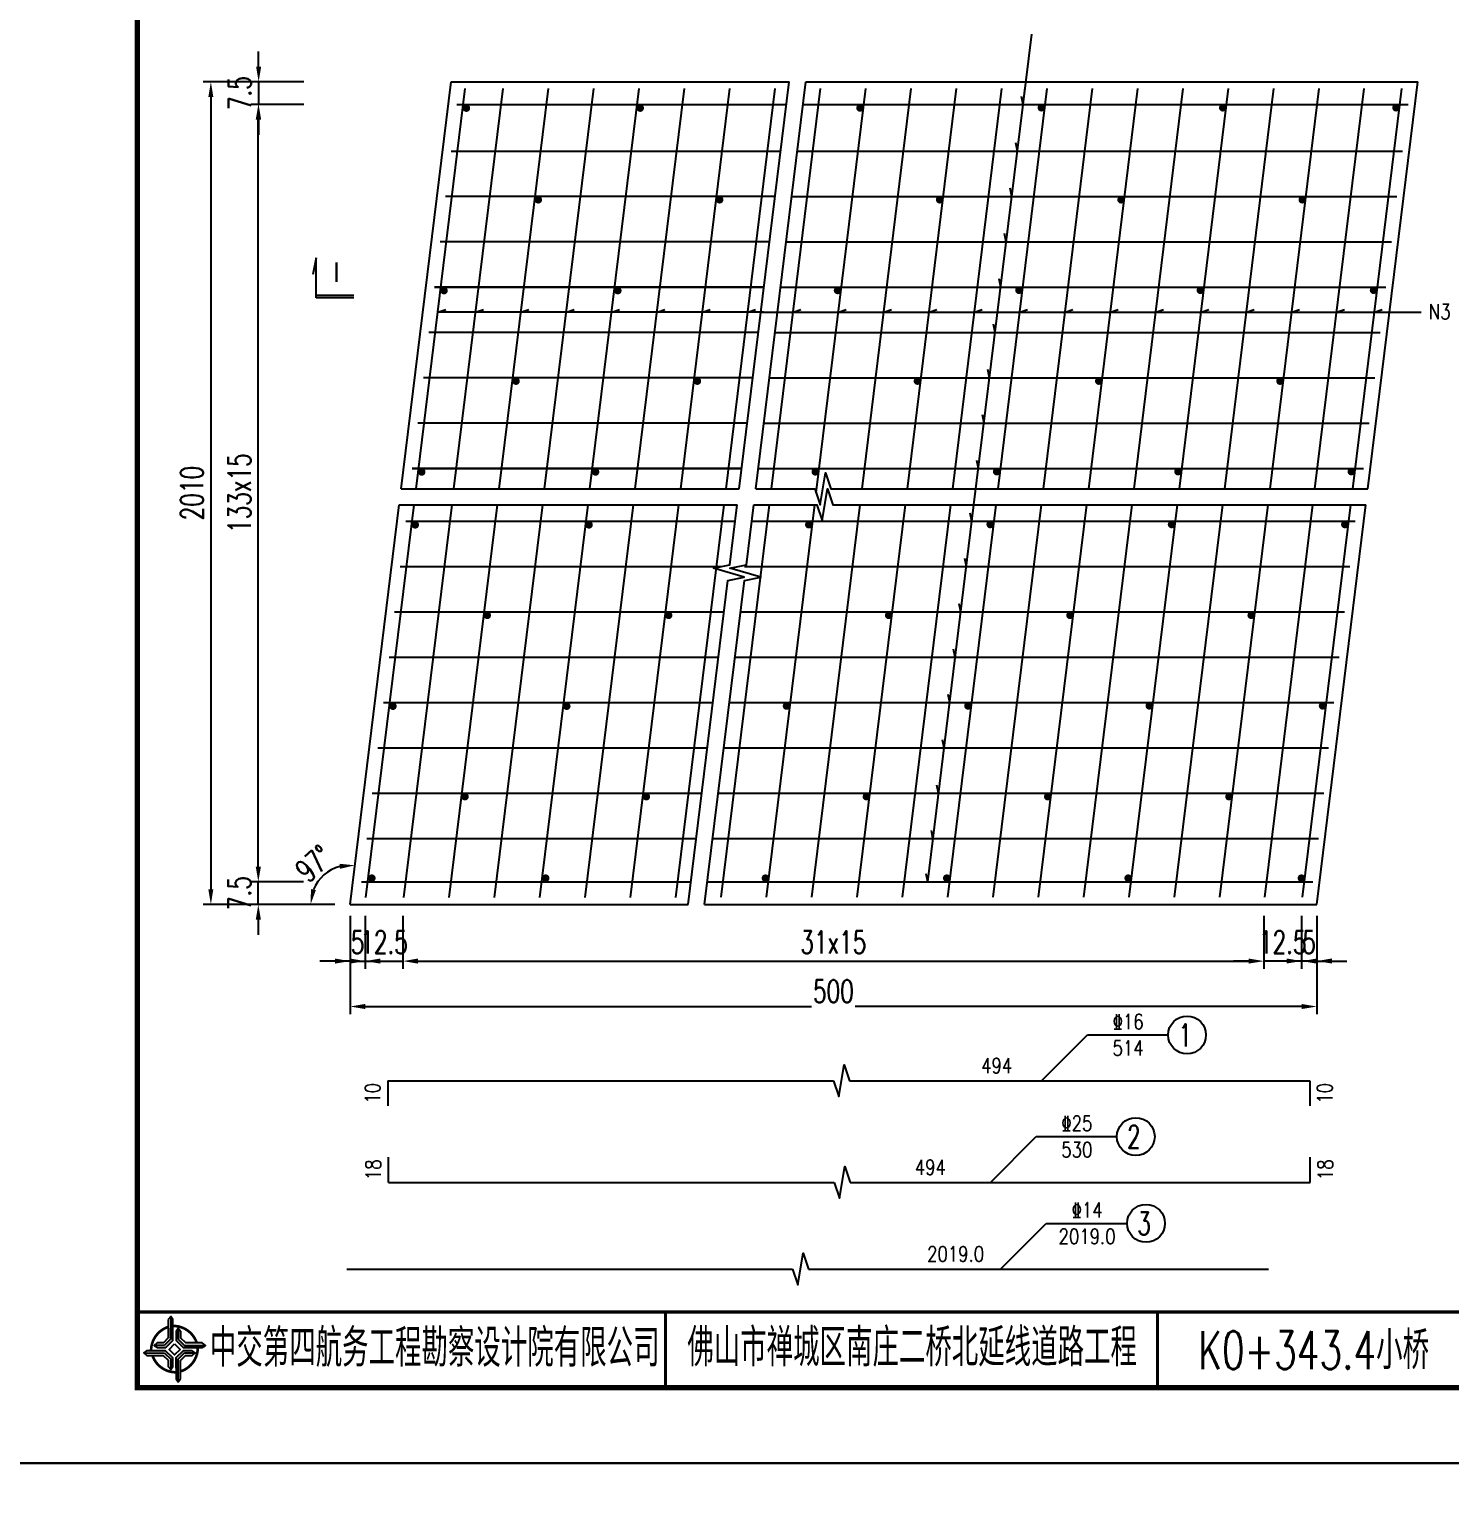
# Model space of a CAD drawing. Header units: millimetres. Extents: x -51 to 12129, y -1309 to -715.
# Drawn here: x 7945.5 to 8133.4, y -1016.5 to -821.9 of the extents above; entities that cross this region are included whole.
import ezdxf
from ezdxf.enums import TextEntityAlignment as Align

# ---------------------------------------------------------------- set-up
doc = ezdxf.new("R2010")
doc.units = ezdxf.units.MM
doc.header["$LTSCALE"] = 0.25
doc.layers.add('TEXT', color=7, linetype='Continuous', lineweight=18)
for name, color, linetype in [('图框', 7, 'Continuous'), ('文字', 7, 'Continuous'), ('文字字符', 7, 'Continuous'), ('标注', 4, 'Continuous'), ('次轮廓线', 7, 'Continuous'), ('钢筋', 6, 'Continuous')]:
    doc.layers.add(name, color=color, linetype=linetype)
doc.styles.get("Standard").update_dxf_attribs({"font": 'simplex1.shx', "width": 0.7, "bigfont": 'hztxt.shx'})
doc.styles.add('TEXT', font='simplex1.shx', dxfattribs={"width": 0.7, "bigfont": 'hztxt.shx'})
doc.dimstyles.new('比例1：10', dxfattribs={"dimtxt": 3, "dimasz": 2, "dimexe": 1, "dimexo": 2, "dimgap": 0.5, "dimtad": 1, "dimzin": 13, "dimdsep": 46, "dimtxsty": 'Standard', "dimcen": -0.09, "dimclrd": 256, "dimclre": 256, "dimclrt": 7, "dimaunit": 1, "dimadec": 0, "dimazin": 0, "dimtfac": 0.0005, "dimtix": 1, "dimtmove": 2, "dimatfit": 0, "dimldrblk": 'DIM', "dimfxl": 0, "dimtolj": 1, "dimtzin": 13, "dimarcsym": 0})
doc.dimstyles.new('比例1：25', dxfattribs={"dimtxt": 3, "dimasz": 2, "dimexe": 1, "dimexo": 1, "dimgap": 1, "dimtad": 1, "dimdec": 1, "dimlfac": 2.5, "dimzin": 9, "dimdsep": 46, "dimtxsty": 'Standard', "dimcen": -0.09, "dimclrd": 4, "dimclre": 4, "dimclrt": 7, "dimaunit": 1, "dimadec": 0, "dimazin": 0, "dimtfac": 0.0005, "dimtdec": 1, "dimtix": 1, "dimtmove": 2, "dimatfit": 3, "dimfxl": 0, "dimtolj": 1, "dimtzin": 13, "dimarcsym": 0})

# ---------------------------------------------------------------- blocks, each defined once
blk = doc.blocks.new('*D2159')
at = {"layer": 'Defpoints', "color": 0}
for p in [(8005.62, -828.86), (7975.82, -831.86), (8005.62, -831.86)]:
    blk.add_point(p, dxfattribs=at)
at = {"layer": '标注', "color": 4, "lineweight": -2}
for p, q in [((7975.82, -826.86), (7975.82, -824.86)), ((7981.82, -828.86), (7974.82, -828.86)), ((7975.82, -828.86), (7975.82, -831.86)), ((7981.82, -831.86), (7974.82, -831.86)), ((7975.82, -833.86), (7975.82, -835.86))]:
    blk.add_line(p, q, dxfattribs=at)
at = {"layer": '标注', "color": 4}
for points in [[(7975.49, -826.86), (7976.16, -826.86), (7975.82, -828.86)], [(7975.49, -833.86), (7976.16, -833.86), (7975.82, -831.86)]]:
    blk.add_solid(points, dxfattribs=at)
at = {"layer": '标注', "color": 7, "insert": (7973.32, -830.36), "char_height": 3, "attachment_point": 5, "rotation": 90}
blk.add_mtext('\\A1;7.5', dxfattribs=at)
blk = doc.blocks.new('*D2160')
at = {"layer": 'Defpoints', "color": 0}
for p in [(7975.78, -934.72), (7998.26, -934.72), (7998.26, -937.72)]:
    blk.add_point(p, dxfattribs=at)
at = {"layer": '标注', "color": 4, "lineweight": -2}
for p, q in [((7975.78, -932.72), (7975.78, -930.72)), ((7981.78, -934.72), (7974.78, -934.72)), ((7975.78, -937.72), (7975.78, -934.72)), ((7981.78, -937.72), (7974.78, -937.72)), ((7975.78, -939.72), (7975.78, -941.72))]:
    blk.add_line(p, q, dxfattribs=at)
at = {"layer": '标注', "color": 4}
for points in [[(7975.45, -932.72), (7976.12, -932.72), (7975.78, -934.72)], [(7975.45, -939.72), (7976.12, -939.72), (7975.78, -937.72)]]:
    blk.add_solid(points, dxfattribs=at)
at = {"layer": '标注', "color": 7, "insert": (7973.28, -936.22), "char_height": 3, "attachment_point": 5, "rotation": 90}
blk.add_mtext('\\A1;7.5', dxfattribs=at)
blk = doc.blocks.new('*D2161')
at = {"layer": 'Defpoints', "color": 0}
for p in [(7975.78, -831.86), (8009.62, -831.86), (7997.01, -934.72)]:
    blk.add_point(p, dxfattribs=at)
at = {"layer": '标注', "color": 4, "lineweight": -2}
for p, q in [((7981.78, -831.86), (7974.78, -831.86)), ((7975.78, -932.72), (7975.78, -833.86)), ((7981.78, -934.72), (7974.78, -934.72))]:
    blk.add_line(p, q, dxfattribs=at)
at = {"layer": '标注', "color": 4}
for points in [[(7975.44, -833.86), (7976.11, -833.86), (7975.78, -831.86)], [(7975.44, -932.72), (7976.11, -932.72), (7975.78, -934.72)]]:
    blk.add_solid(points, dxfattribs=at)
at = {"layer": '标注', "color": 7, "insert": (7973.28, -883.29), "char_height": 3, "attachment_point": 5, "rotation": 90}
blk.add_mtext('\\A1;133x15', dxfattribs=at)
blk = doc.blocks.new('*D2162')
at = {"layer": 'Defpoints', "color": 0}
for p in [(8005.62, -828.86), (7969.5, -937.72), (8004.06, -937.72)]:
    blk.add_point(p, dxfattribs=at)
at = {"layer": '标注', "color": 4, "lineweight": -2}
for p, q in [((7975.5, -828.86), (7968.5, -828.86)), ((7969.5, -830.86), (7969.5, -935.72)), ((7975.5, -937.72), (7968.5, -937.72))]:
    blk.add_line(p, q, dxfattribs=at)
at = {"layer": '标注', "color": 4}
for points in [[(7969.17, -830.86), (7969.83, -830.86), (7969.5, -828.86)], [(7969.17, -935.72), (7969.83, -935.72), (7969.5, -937.72)]]:
    blk.add_solid(points, dxfattribs=at)
at = {"layer": '标注', "color": 7, "insert": (7967, -883.29), "char_height": 3, "attachment_point": 5, "rotation": 90}
blk.add_mtext('\\A1;2010', dxfattribs=at)
blk = doc.blocks.new('tb')
at = {"lineweight": -3}
h = blk.add_hatch(color=256, dxfattribs=at)
h.paths.add_polyline_path([(-1.23, -0.13), (-3.78, -0.14), (-4.14, -0.41), (-1.4, -0.44), (-0.56, -1.24), (-0.54, -2.62), (-0.27, -2.2), (-0.26, -1.06)])
h.paths.add_polyline_path([(0.13, -1.08), (0.14, -3.86), (0.41, -4.26), (0.44, -1.24), (1.25, -0.43), (2.66, -0.43), (2.26, -0.16), (1.07, -0.15)])
h.paths.add_polyline_path([(1.08, 0.3), (3.62, 0.3), (4.02, 0.56), (1.25, 0.57), (0.43, 1.39), (0.43, 2.8), (0.16, 2.41), (0.15, 1.24)])
h.paths.add_polyline_path([(-0.28, 1.21), (-0.28, 3.99), (-0.56, 4.39), (-0.57, 1.41), (-1.38, 0.6), (-2.74, 0.56), (-2.33, 0.3), (-1.2, 0.29)])
for p, q in [((-0.56, 4.39), (-0.57, 1.41)), ((0.43, 2.8), (0.43, 1.39)), ((-1.38, 0.6), (-2.74, 0.56)), ((-0.57, 1.41), (-1.38, 0.6)), ((0.43, 1.39), (1.25, 0.57)), ((1.25, 0.57), (4.02, 0.56)), ((-4.14, -0.41), (-1.4, -0.44)), ((-1.4, -0.44), (-0.56, -1.24)), ((-0.56, -1.24), (-0.54, -2.62)), ((0.41, -4.26), (0.44, -1.24)), ((0.44, -1.24), (1.25, -0.43)), ((1.25, -0.43), (2.66, -0.43))]:
    blk.add_line(p, q, dxfattribs=at)
at = {"lineweight": -3, "flags": 128}
for points in [[(-0.9, 3.99), (-0.9, 1.58), (-1.53, 0.91), (-2.34, 0.91), (-2.74, 0.56), (-2.33, 0.3), (-1.2, 0.29), (-0.28, 1.21), (-0.28, 3.99), (-0.56, 4.39)], [(3.62, 0.92), (1.43, 0.92), (0.77, 1.54), (0.77, 2.38), (0.43, 2.8), (0.16, 2.41), (0.15, 1.24), (1.08, 0.3), (3.62, 0.3), (4.02, 0.56)], [(-0.04, 0.77), (0.68, 0.04), (-0.04, -0.69), (-0.77, 0.05)], [(-3.73, -0.76), (-1.54, -0.76), (-0.89, -1.39), (-0.89, -2.21), (-0.54, -2.62), (-0.27, -2.2), (-0.26, -1.06), (-1.23, -0.13), (-3.78, -0.14), (-4.14, -0.41)], [(0.75, -3.85), (0.75, -1.43), (1.4, -0.78), (2.26, -0.78), (2.66, -0.43), (2.26, -0.16), (1.07, -0.15), (0.13, -1.08), (0.14, -3.86), (0.41, -4.26)]]:
    blk.add_lwpolyline(points, close=True, dxfattribs=at)
at = {"lineweight": -3, "const_width": 0.35, "flags": 128}
for points in [[(-0.9, 3.02, 0.324167), (-3.16, -0.14)], [(2.88, 0.92, 0.324403), (-0.24, 3.15)], [(0.75, -2.86, 0.325418), (3.02, 0.26)], [(-2.98, -0.76, 0.322976), (0.14, -2.98)]]:
    blk.add_lwpolyline(points, format="xyb", dxfattribs=at)
blk = doc.blocks.new('*D2196')
at = {"layer": 'Defpoints', "color": 0}
for p in [(7994.41, -884.83), (7985.68, -933), (7987.92, -937.72), (7987.92, -937.72), (8032.65, -937.72)]:
    blk.add_point(p, dxfattribs=at)
at = {"layer": '标注', "lineweight": -2}
blk.add_line((7985.92, -937.72), (7981.69, -937.72), dxfattribs=at)
blk.add_arc((7987.92, -937.72), 5.22, 105.073, 157.927, dxfattribs=at)
at = {"layer": '标注'}
for points in [[(7986.53, -932.34), (7986.58, -933.01), (7988.55, -932.54)], [(7983.4, -935.82), (7982.75, -935.69), (7982.69, -937.72)]]:
    blk.add_solid(points, dxfattribs=at)
at = {"layer": '标注', "color": 7, "insert": (7983.13, -932.31), "char_height": 3, "attachment_point": 5, "rotation": 41.5}
blk.add_mtext('\\A1;97°', dxfattribs=at)
blk = doc.blocks.new('DIM')
blk.add_lwpolyline([(-1, -0.1, 0.2, 0, 0), (0, 0, 0, 0, 0)], format="xyseb")
blk = doc.blocks.new('*D2153')
at = {"layer": 'Defpoints', "color": 0}
for p in [(7987.92, -937.72), (7989.92, -937.72), (7989.92, -945.22)]:
    blk.add_point(p, dxfattribs=at)
at = {"layer": '标注', "color": 4, "lineweight": -2}
for p, q in [((7987.92, -939.22), (7987.92, -946.22)), ((7989.92, -939.22), (7989.92, -946.22)), ((7985.92, -945.22), (7983.92, -945.22)), ((7987.92, -945.22), (7989.92, -945.22)), ((7991.92, -945.22), (7993.92, -945.22))]:
    blk.add_line(p, q, dxfattribs=at)
at = {"layer": '标注', "color": 4}
for points in [[(7985.92, -944.88), (7985.92, -945.55), (7987.92, -945.22)], [(7991.92, -944.88), (7991.92, -945.55), (7989.92, -945.22)]]:
    blk.add_solid(points, dxfattribs=at)
at = {"layer": '标注', "color": 7, "insert": (7988.92, -942.72), "char_height": 3, "attachment_point": 5}
blk.add_mtext('\\A1;5', dxfattribs=at)
blk = doc.blocks.new('*D2154')
at = {"layer": 'Defpoints', "color": 0}
for p in [(7989.92, -937.72), (7994.92, -937.72), (7994.92, -945.22)]:
    blk.add_point(p, dxfattribs=at)
at = {"layer": '标注', "color": 4, "lineweight": -2}
for p, q in [((7989.92, -939.22), (7989.92, -946.22)), ((7994.92, -939.22), (7994.92, -946.22)), ((7987.92, -945.22), (7985.92, -945.22)), ((7989.92, -945.22), (7994.92, -945.22)), ((7996.92, -945.22), (7998.92, -945.22))]:
    blk.add_line(p, q, dxfattribs=at)
at = {"layer": '标注', "color": 4}
for points in [[(7987.92, -944.88), (7987.92, -945.55), (7989.92, -945.22)], [(7996.92, -944.88), (7996.92, -945.55), (7994.92, -945.22)]]:
    blk.add_solid(points, dxfattribs=at)
at = {"layer": '标注', "color": 7, "insert": (7992.42, -942.72), "char_height": 3, "attachment_point": 5}
blk.add_mtext('\\A1;12.5', dxfattribs=at)
blk = doc.blocks.new('*D2155')
at = {"layer": 'Defpoints', "color": 0}
for p in [(8113.84, -937.72), (8115.84, -937.72), (8113.84, -945.21)]:
    blk.add_point(p, dxfattribs=at)
at = {"layer": '标注', "color": 4, "lineweight": -2}
for p, q in [((8113.84, -939.21), (8113.84, -946.21)), ((8115.84, -939.21), (8115.84, -946.21)), ((8111.84, -945.21), (8109.84, -945.21)), ((8115.84, -945.21), (8113.84, -945.21)), ((8117.84, -945.21), (8119.84, -945.21))]:
    blk.add_line(p, q, dxfattribs=at)
at = {"layer": '标注', "color": 4}
for points in [[(8111.84, -944.87), (8111.84, -945.54), (8113.84, -945.21)], [(8117.84, -944.87), (8117.84, -945.54), (8115.84, -945.21)]]:
    blk.add_solid(points, dxfattribs=at)
at = {"layer": '标注', "color": 7, "insert": (8114.84, -942.71), "char_height": 3, "attachment_point": 5}
blk.add_mtext('\\A1;5', dxfattribs=at)
blk = doc.blocks.new('*D2156')
at = {"layer": 'Defpoints', "color": 0}
for p in [(8108.84, -937.72), (8113.84, -937.72), (8108.84, -945.22)]:
    blk.add_point(p, dxfattribs=at)
at = {"layer": '标注', "color": 4, "lineweight": -2}
for p, q in [((8108.84, -939.22), (8108.84, -946.22)), ((8113.84, -939.22), (8113.84, -946.22)), ((8106.84, -945.22), (8104.84, -945.22)), ((8113.84, -945.22), (8108.84, -945.22)), ((8115.84, -945.22), (8117.84, -945.22))]:
    blk.add_line(p, q, dxfattribs=at)
at = {"layer": '标注', "color": 4}
for points in [[(8106.84, -944.88), (8106.84, -945.55), (8108.84, -945.22)], [(8115.84, -944.88), (8115.84, -945.55), (8113.84, -945.22)]]:
    blk.add_solid(points, dxfattribs=at)
at = {"layer": '标注', "color": 7, "insert": (8111.34, -942.72), "char_height": 3, "attachment_point": 5}
blk.add_mtext('\\A1;12.5', dxfattribs=at)
blk = doc.blocks.new('*D2157')
at = {"layer": 'Defpoints', "color": 0}
for p in [(7994.92, -937.72), (8108.84, -937.72), (8108.84, -945.22)]:
    blk.add_point(p, dxfattribs=at)
at = {"layer": '标注', "color": 4, "lineweight": -2}
for p, q in [((7994.92, -939.22), (7994.92, -946.22)), ((8108.84, -939.22), (8108.84, -946.22)), ((7996.92, -945.22), (8106.84, -945.22))]:
    blk.add_line(p, q, dxfattribs=at)
at = {"layer": '标注', "color": 4}
for points in [[(7996.92, -944.88), (7996.92, -945.55), (7994.92, -945.22)], [(8106.84, -944.88), (8106.84, -945.55), (8108.84, -945.22)]]:
    blk.add_solid(points, dxfattribs=at)
at = {"layer": '标注', "color": 7, "insert": (8051.88, -942.72), "char_height": 3, "attachment_point": 5}
blk.add_mtext('\\A1;31x15', dxfattribs=at)
blk = doc.blocks.new('*D2158')
at = {"layer": 'Defpoints', "color": 0}
for p in [(7987.92, -937.72), (8115.84, -937.72), (8115.84, -951.23)]:
    blk.add_point(p, dxfattribs=at)
at = {"layer": '标注', "color": 4, "lineweight": -2}
for p, q in [((7987.92, -945.23), (7987.92, -952.23)), ((8115.84, -945.23), (8115.84, -952.23)), ((7989.92, -951.23), (8048.99, -951.23)), ((8113.84, -951.23), (8054.77, -951.23))]:
    blk.add_line(p, q, dxfattribs=at)
at = {"layer": '标注', "color": 4}
for points in [[(7989.92, -950.89), (7989.92, -951.56), (7987.92, -951.23)], [(8113.84, -950.89), (8113.84, -951.56), (8115.84, -951.23)]]:
    blk.add_solid(points, dxfattribs=at)
at = {"layer": '标注', "color": 7, "insert": (8051.88, -949.21), "char_height": 3, "attachment_point": 5}
blk.add_mtext('\\A1;500', dxfattribs=at)
blk = doc.blocks.new('123')
at = {"layer": '图框', "color": 2}
blk.add_lwpolyline([(369.33, -1011.65), (369.33, -714.65), (-50.67, -714.65), (-50.67, -1011.65)], close=True, dxfattribs=at)

msp = doc.modelspace()

# ---------------------------------------------------------------- linework, layer by layer
at = {"const_width": 0.7}
msp.add_lwpolyline([(7959.75412, -1001.65472), (8339.75412, -1001.65472), (8339.75412, -724.65472), (7959.75412, -724.65472)], close=True, dxfattribs=at)
at = {"ltscale": 2}
for points in [[(8039.40383, -882.71948), (8046.01675, -828.86155)], [(8041.59793, -882.71948), (8048.21085, -828.86155)], [(8032.65049, -937.72106), (8037.91289, -894.86224), (8040.08254, -894.42338), (8035.99916, -893.21675), (8038.16881, -892.77789), (8039.14489, -884.82839)], [(8034.84458, -937.72106), (8040.10699, -894.86224), (8042.27664, -894.42338), (8038.19326, -893.21675), (8040.36291, -892.77789), (8041.33899, -884.82839)]]:
    msp.add_lwpolyline(points, dxfattribs=at)
at = {"const_width": 0.4}
msp.add_lwpolyline([(7959.75412, -991.65472), (8339.75412, -991.65472)], dxfattribs=at)
at = {"layer": '图框', "const_width": 0.4}
for points in [[(8029.64754, -991.65472), (8029.64754, -1001.65472)], [(8094.75412, -1001.65472), (8094.75412, -991.65472)]]:
    msp.add_lwpolyline(points, dxfattribs=at)
at = {"layer": '文字'}
for centre in [(8098.67778, -954.99528), (8091.89298, -968.44496), (8093.24622, -979.92091)]:
    msp.add_circle(centre, 2.5, dxfattribs=at)
at = {"layer": '标注'}
for p, q in [((8070.48245, -884.82839), (8078.12891, -822.55295)), ((8076.98596, -831.86155), (8077.26178, -829.61515)), ((8076.98596, -831.86155), (8076.7686, -830.79449)), ((8076.23042, -838.01494), (8076.01306, -836.94788)), ((8075.49371, -844.01494), (8075.27635, -842.94788)), ((8074.757, -850.01494), (8074.53964, -848.94788)), ((8074.02029, -856.01494), (8073.80294, -854.94788)), ((7999.54077, -859.34046), (8000.57339, -858.99468)), ((8042.61982, -859.34046), (7999.54078, -859.34046)), ((8004.54077, -859.34046), (8005.57339, -858.99468)), ((8010.54077, -859.34046), (8011.57339, -858.99468)), ((8016.54077, -859.34046), (8017.57339, -858.99468)), ((8022.54077, -859.34046), (8023.57339, -858.99468)), ((8028.54077, -859.34046), (8029.57339, -858.99468)), ((8034.54077, -859.34046), (8035.57339, -858.99468)), ((8040.54077, -859.34046), (8041.57339, -858.99468)), ((8042.27441, -859.34046), (8129.64421, -859.34046)), ((8046.54077, -859.34046), (8047.57339, -858.99468)), ((8052.54077, -859.34046), (8053.57339, -858.99468)), ((8058.54077, -859.34046), (8059.57339, -858.99468)), ((8064.54077, -859.34046), (8065.57339, -858.99468)), ((8070.54077, -859.34046), (8071.57339, -858.99468)), ((8076.54077, -859.34046), (8077.57339, -858.99468)), ((8082.54077, -859.34046), (8083.57339, -858.99468)), ((8088.54077, -859.34046), (8089.57339, -858.99468)), ((8094.54077, -859.34046), (8095.57339, -858.99468)), ((8100.54077, -859.34046), (8101.57339, -858.99468)), ((8106.54077, -859.34046), (8107.57339, -858.99468)), ((8112.54077, -859.34046), (8113.57339, -858.99468)), ((8118.46712, -859.34046), (8119.49974, -858.99468)), ((8123.46712, -859.34046), (8124.49974, -858.99468)), ((8073.28359, -862.01494), (8073.06623, -860.94788)), ((8072.54688, -868.01494), (8072.32952, -866.94788)), ((8071.81017, -874.01494), (8071.59281, -872.94788)), ((8071.07346, -880.01494), (8070.85611, -878.94788)), ((8064.3564, -934.72106), (8070.48245, -884.82839)), ((8070.21456, -887.01016), (8069.9972, -885.9431)), ((8069.47785, -893.01016), (8069.26049, -891.9431)), ((8068.74114, -899.01016), (8068.52379, -897.9431)), ((8068.00444, -905.01016), (8067.78708, -903.9431)), ((8067.26773, -911.01016), (8067.05037, -909.9431)), ((8066.53102, -917.01016), (8066.31366, -915.9431)), ((8065.79432, -923.01016), (8065.57696, -921.9431)), ((8065.05761, -929.01016), (8064.84025, -927.9431)), ((8064.3564, -934.72106), (8064.13904, -933.654)), ((8079.43299, -961.04815), (8085.48585, -954.99528)), ((8085.48585, -954.99528), (8096.17778, -954.99528)), ((8072.64818, -974.49783), (8078.70105, -968.44496)), ((8078.70105, -968.44496), (8089.39298, -968.44496)), ((8074.00142, -985.97377), (8080.05429, -979.92091)), ((8080.05429, -979.92091), (8090.74622, -979.92091))]:
    msp.add_line(p, q, dxfattribs=at)
at = {"layer": '次轮廓线'}
for p, q in [((7994.6702, -882.71948), (8001.28312, -828.86155)), ((8001.28312, -828.86155), (8046.01675, -828.86155)), ((8048.21085, -828.86155), (8129.20947, -828.86155)), ((8122.59655, -882.71948), (8129.20947, -828.86155)), ((7987.91685, -937.72106), (7994.41125, -884.82839)), ((8115.8432, -937.72106), (8122.33761, -884.82839)), ((7987.91685, -937.72106), (8032.65049, -937.72106)), ((8034.84458, -937.72106), (8115.8432, -937.72106))]:
    msp.add_line(p, q, dxfattribs=at)
at = {"layer": '次轮廓线', "ltscale": 2}
for points in [[(8041.59793, -882.71948), (8049.43032, -882.71948), (8050.13032, -884.81948), (8050.83032, -880.61948), (8051.53032, -882.71948), (8122.59655, -882.71948)], [(7994.6702, -882.71948), (8039.40383, -882.71948)], [(8041.33899, -884.82839), (8049.70975, -884.82839), (8050.40975, -886.92839), (8051.10975, -882.72839), (8051.80975, -884.82839), (8122.33761, -884.82839)], [(7994.41125, -884.82839), (8039.14489, -884.82839)], [(8051.9039, -961.04815), (8052.6039, -963.14815), (8053.3039, -958.94815), (8054.0039, -961.04815)], [(8051.9879, -974.49783), (8052.6879, -976.59783), (8053.3879, -972.39783), (8054.0879, -974.49783)], [(8046.47234, -985.97377), (8047.17234, -988.07377), (8047.87234, -983.87377), (8048.57234, -985.97377)]]:
    msp.add_lwpolyline(points, dxfattribs=at)
at = {"layer": '钢筋'}
for p, q in [((7996.6702, -882.71948), (8003.17307, -829.75782)), ((8001.6702, -882.71948), (8008.17307, -829.75782)), ((8007.6702, -882.71948), (8014.17307, -829.75782)), ((8013.6702, -882.71948), (8020.17307, -829.75782)), ((8019.6702, -882.71948), (8026.17307, -829.75782)), ((8025.6702, -882.71948), (8032.17307, -829.75782)), ((8031.6702, -882.71948), (8038.17307, -829.75782)), ((8037.6702, -882.71948), (8044.17307, -829.75782)), ((8043.6702, -882.71948), (8050.17765, -829.72051)), ((8049.60562, -883.24538), (8056.17765, -829.72051)), ((8055.6702, -882.71948), (8062.17765, -829.72051)), ((8061.6702, -882.71948), (8068.17765, -829.72051)), ((8067.6702, -882.71948), (8074.17765, -829.72051)), ((8073.6702, -882.71948), (8080.17633, -829.73131)), ((8079.6702, -882.71948), (8086.17633, -829.73131)), ((8085.6702, -882.71948), (8092.17633, -829.73131)), ((8091.6702, -882.71948), (8098.17633, -829.73131)), ((8097.6702, -882.71948), (8104.17633, -829.73131)), ((8103.6702, -882.71948), (8110.17633, -829.73131)), ((8109.6702, -882.71948), (8116.17633, -829.73131)), ((8115.59655, -882.71948), (8122.10268, -829.73131)), ((8120.59655, -882.71948), (8127.10268, -829.73131)), ((8002.05868, -831.86155), (8045.6484, -831.86155)), ((8002.05868, -831.86155), (8045.6484, -831.86155)), ((8047.8425, -831.86155), (8127.95145, -831.86155)), ((8001.30314, -838.01494), (8044.89286, -838.01494)), ((8047.08696, -838.01494), (8127.1959, -838.01494)), ((8044.15615, -844.01494), (8000.56643, -844.01494)), ((8046.35025, -844.01494), (8126.4592, -844.01494)), ((8043.41944, -850.01494), (7999.82973, -850.01494)), ((8045.61354, -850.01494), (8125.72249, -850.01494)), ((7983.43741, -852.14776), (7982.98608, -854.37668)), ((7983.43741, -857.44776), (7983.43741, -852.14776)), ((8042.68274, -856.01494), (7999.09302, -856.01494)), ((8042.68274, -856.01494), (7999.09302, -856.01494)), ((8042.68274, -856.01494), (7999.09302, -856.01494)), ((7999.09302, -856.01494), (8042.68274, -856.01494)), ((8044.87683, -856.01494), (8124.98578, -856.01494)), ((8044.87683, -856.01494), (8124.98578, -856.01494)), ((8044.87683, -856.01494), (8124.98578, -856.01494)), ((7988.43741, -857.14776), (7983.43741, -857.14776)), ((7988.43741, -857.44776), (7983.43741, -857.44776)), ((8041.94603, -862.01494), (7998.35631, -862.01494)), ((8044.14013, -862.01494), (8124.24907, -862.01494)), ((8041.20932, -868.01494), (7997.6196, -868.01494)), ((8043.40342, -868.01494), (8123.51237, -868.01494)), ((8040.47262, -874.01494), (7996.8829, -874.01494)), ((8042.66671, -874.01494), (8122.77566, -874.01494)), ((8039.73591, -880.01494), (7996.14619, -880.01494)), ((7996.14619, -880.01494), (8039.73591, -880.01494)), ((8041.93, -880.01494), (8122.03895, -880.01494)), ((7990.02813, -936.81478), (7996.41125, -884.82839)), ((7995.02813, -936.81478), (8001.41125, -884.82839)), ((8001.02813, -936.81478), (8007.41125, -884.82839)), ((8007.02813, -936.81478), (8013.41125, -884.82839)), ((8013.02813, -936.81478), (8019.41125, -884.82839)), ((8019.02813, -936.81478), (8025.41125, -884.82839)), ((8025.02813, -936.81478), (8031.41125, -884.82839)), ((8031.02813, -936.81478), (8037.41125, -884.82839)), ((8037.03756, -936.73794), (8043.41125, -884.82839)), ((8043.03756, -936.73794), (8049.41125, -884.82839)), ((8049.03756, -936.73794), (8055.41125, -884.82839)), ((8055.03756, -936.73794), (8061.41125, -884.82839)), ((8061.03756, -936.73794), (8067.41125, -884.82839)), ((8067.03756, -936.73794), (8073.41125, -884.82839)), ((8073.03756, -936.73794), (8079.41125, -884.82839)), ((8079.03756, -936.73794), (8085.41125, -884.82839)), ((8085.03756, -936.73794), (8091.41125, -884.82839)), ((8091.03756, -936.73794), (8097.41125, -884.82839)), ((8097.03756, -936.73794), (8103.41125, -884.82839)), ((8103.03756, -936.73794), (8109.41125, -884.82839)), ((8108.96391, -936.73794), (8115.33761, -884.82839)), ((8113.96391, -936.73794), (8120.33761, -884.82839)), ((7995.28728, -887.01016), (8038.877, -887.01016)), ((8041.0711, -887.01016), (8120.93862, -887.01016)), ((7994.55058, -893.01016), (8037.02051, -893.01016)), ((8040.12314, -893.01016), (8120.23209, -893.01016)), ((7993.81387, -899.01016), (8037.40359, -899.01016)), ((8039.59768, -899.01016), (8119.52556, -899.01016)), ((7993.07716, -905.01016), (8036.66688, -905.01016)), ((8038.86098, -905.01016), (8118.81903, -905.01016)), ((7992.34045, -911.01016), (8035.93017, -911.01016)), ((8038.12427, -911.01016), (8118.1125, -911.01016)), ((7991.60375, -917.01016), (8035.19347, -917.01016)), ((8037.38756, -917.01016), (8117.40597, -917.01016)), ((7990.86704, -923.01016), (8034.45676, -923.01016)), ((7990.86704, -923.01016), (8034.45676, -923.01016)), ((7990.86704, -923.01016), (8034.45676, -923.01016)), ((8036.65086, -923.01016), (8116.7598, -923.01016)), ((8036.65086, -923.01016), (8116.72962, -923.01016)), ((8036.65086, -923.01016), (8116.69945, -923.01016)), ((7990.13033, -929.01016), (8033.72005, -929.01016)), ((8035.91415, -929.01016), (8116.05327, -929.01016)), ((7989.42912, -934.72106), (8033.01884, -934.72106)), ((8035.21294, -934.72106), (8115.32189, -934.72106)), ((7992.9039, -961.04815), (8051.9039, -961.04815)), ((7992.9039, -961.04815), (7992.9039, -964.38148)), ((8054.0039, -961.04815), (8114.9039, -961.04815)), ((8114.9039, -961.04815), (8114.9039, -964.38148)), ((7992.9879, -974.49783), (7992.9879, -971.16449)), ((8114.9879, -974.49783), (8114.9879, -971.16449)), ((7992.9879, -974.49783), (8051.9879, -974.49783)), ((8054.0879, -974.49783), (8114.9879, -974.49783)), ((7987.47234, -985.97377), (8046.47234, -985.97377)), ((8048.57234, -985.97377), (8109.47234, -985.97377))]:
    msp.add_line(p, q, dxfattribs=at)
at = {"layer": '钢筋', "const_width": 0.5}
for points in [[(8003.06457, -832.33458, 1), (8003.56457, -832.33458, 1)], [(8026.06457, -832.33458, 1), (8026.56457, -832.33458, 1)], [(8055.14925, -832.31387, 1), (8055.64925, -832.31387, 1)], [(8079.15248, -832.28755, 1), (8079.65248, -832.28755, 1)], [(8103.15248, -832.28755, 1), (8103.65248, -832.28755, 1)], [(8126.07883, -832.28755, 1), (8126.57883, -832.28755, 1)], [(8012.57538, -844.46312, 1), (8013.07538, -844.46312, 1)], [(8036.57538, -844.46312, 1), (8037.07538, -844.46312, 1)], [(8065.69924, -844.46312, 1), (8066.19924, -844.46312, 1)], [(8089.69924, -844.46312, 1), (8090.19924, -844.46312, 1)], [(8113.67732, -844.46312, 1), (8114.17732, -844.46312, 1)], [(8000.09891, -856.48797, 1), (8000.59891, -856.48797, 1)], [(8023.09891, -856.48797, 1), (8023.59891, -856.48797, 1)], [(8052.18359, -856.46726, 1), (8052.68359, -856.46726, 1)], [(8076.18682, -856.44094, 1), (8076.68682, -856.44094, 1)], [(8100.18682, -856.44094, 1), (8100.68682, -856.44094, 1)], [(8123.11317, -856.44094, 1), (8123.61317, -856.44094, 1)], [(8009.62855, -868.46312, 1), (8010.12855, -868.46312, 1)], [(8033.62855, -868.46312, 1), (8034.12855, -868.46312, 1)], [(8062.75241, -868.46312, 1), (8063.25241, -868.46312, 1)], [(8086.75241, -868.46312, 1), (8087.25241, -868.46312, 1)], [(8110.73049, -868.46312, 1), (8111.23049, -868.46312, 1)], [(7997.15208, -880.48797, 1), (7997.65208, -880.48797, 1)], [(8020.15208, -880.48797, 1), (8020.65208, -880.48797, 1)], [(8049.23676, -880.46726, 1), (8049.73676, -880.46726, 1)], [(8073.23999, -880.44094, 1), (8073.73999, -880.44094, 1)], [(8097.23999, -880.44094, 1), (8097.73999, -880.44094, 1)], [(8120.16634, -880.44094, 1), (8120.66634, -880.44094, 1)], [(7996.29318, -887.48319, 1), (7996.79318, -887.48319, 1)], [(8019.29318, -887.48319, 1), (8019.79318, -887.48319, 1)], [(8048.37785, -887.46248, 1), (8048.87785, -887.46248, 1)], [(8072.38109, -887.43616, 1), (8072.88109, -887.43616, 1)], [(8096.38109, -887.43616, 1), (8096.88109, -887.43616, 1)], [(8119.30744, -887.43616, 1), (8119.80744, -887.43616, 1)], [(8005.82281, -899.45834, 1), (8006.32281, -899.45834, 1)], [(8029.82281, -899.45834, 1), (8030.32281, -899.45834, 1)], [(8058.94668, -899.45834, 1), (8059.44668, -899.45834, 1)], [(8082.94668, -899.45834, 1), (8083.44668, -899.45834, 1)], [(8106.92476, -899.45834, 1), (8107.42476, -899.45834, 1)], [(7993.34635, -911.48319, 1), (7993.84635, -911.48319, 1)], [(8016.34635, -911.48319, 1), (8016.84635, -911.48319, 1)], [(8045.43103, -911.46248, 1), (8045.93103, -911.46248, 1)], [(8069.43426, -911.43616, 1), (8069.93426, -911.43616, 1)], [(8093.43426, -911.43616, 1), (8093.93426, -911.43616, 1)], [(8116.36061, -911.43616, 1), (8116.86061, -911.43616, 1)], [(8002.87598, -923.45834, 1), (8003.37598, -923.45834, 1)], [(8026.87598, -923.45834, 1), (8027.37598, -923.45834, 1)], [(8055.99985, -923.45834, 1), (8056.49985, -923.45834, 1)], [(8079.99985, -923.45834, 1), (8080.49985, -923.45834, 1)], [(8103.97793, -923.45834, 1), (8104.47793, -923.45834, 1)], [(7990.55195, -934.24169, 1), (7991.05195, -934.24169, 1)], [(8013.55195, -934.24169, 1), (8014.05195, -934.24169, 1)], [(8042.63409, -934.24169, 1), (8043.13409, -934.24169, 1)], [(8066.63409, -934.24169, 1), (8067.13409, -934.24169, 1)], [(8090.63409, -934.24169, 1), (8091.13409, -934.24169, 1)], [(8113.56044, -934.24169, 1), (8114.06044, -934.24169, 1)]]:
    msp.add_lwpolyline(points, format="xyb", close=True, dxfattribs=at)

# ---------------------------------------------------------------- block references
at = {"lineweight": -3}
msp.add_blockref('tb', (7964.74985, -996.64938), dxfattribs=at)
at = {"layer": '标注'}
for p in [(7980, 0), (7980, -297)]:
    msp.add_blockref('123', p, dxfattribs=at)

# ---------------------------------------------------------------- texts
at = {"layer": 'TEXT'}
msp.add_text('Ⅰ', height=3, dxfattribs=at).set_placement((7986.12798, -854.14776), align=Align.MIDDLE)
at = {"layer": 'TEXT', "linetype": 'Continuous', "style": 'TEXT', "width": 0.8}
msp.add_text('N3', height=2, dxfattribs=at).set_placement((8130.67445, -860.27508))
at = {"layer": 'TEXT', "style": 'TEXT', "width": 0.8}
for s, p in [('%%13216', (8090.88156, -954.227)), ('514', (8090.88156, -957.727)), ('%%13225', (8084.09675, -967.67668)), ('530', (8084.09675, -971.17668)), ('%%13214', (8085.44999, -979.15262)), ('2019.0', (8085.44999, -982.65262))]:
    msp.add_text(s, height=2, dxfattribs=at).set_placement(p, align=Align.CENTER)
at = {"layer": '图框', "width": 0.7}
for s, p in [('中交第四航务工程勘察设计院有限公司', (7999.11923, -996.40628)), ('佛山市禅城区南庄二桥北延线道路工程', (8062.29837, -996.34002))]:
    msp.add_text(s, height=5, dxfattribs=at).set_placement(p, align=Align.MIDDLE_CENTER)
msp.add_text('K0+343.4小桥  搭板钢筋布置图', height=5, dxfattribs=at).set_placement((8130.07177, -996.45472), align=Align.MIDDLE)
at = {"layer": '文字', "width": 0.7}
for s, p in [('1', (8098.42435, -955.01926)), ('2', (8091.63954, -968.46895)), ('3', (8092.99278, -979.94489))]:
    msp.add_text(s, height=3, dxfattribs=at).set_placement(p, align=Align.MIDDLE_CENTER)
at = {"layer": '文字字符', "style": 'TEXT', "width": 0.8}
for s, p in [('494', (8073.48532, -959.04815)), ('494', (8064.71272, -972.49783)), ('2019.0', (8068.05375, -983.97377))]:
    msp.add_text(s, height=2, dxfattribs=at).set_placement(p, align=Align.MIDDLE)
for s, p in [('10', (7990.9039, -962.71481)), ('10', (8116.9039, -962.71481)), ('18', (7990.9879, -972.83116)), ('18', (8116.9879, -972.83116))]:
    msp.add_text(s, height=2, rotation=90, dxfattribs=at).set_placement(p, align=Align.MIDDLE)

# ---------------------------------------------------------------- dimensions: what is measured, and where the dimension line sits
at = {"layer": '标注'}
for base, p1, p2, picture, middle in [((7975.82332, -831.86155), (8005.61757, -828.86155), (8005.61757, -831.86155), '*D2159', (7973.32332, -830.36155)), ((7975.78344, -934.72106), (7998.26466, -937.72106), (7998.26466, -934.72106), '*D2160', (7973.28344, -936.22106))]:
    dim = msp.add_linear_dim(base=base, p1=p1, p2=p2, angle=90, dimstyle='比例1：25', dxfattribs=at)
    dim.commit()
    dim.dimension.update_dxf_attribs({"geometry": picture, "text_midpoint": middle})
dim = msp.add_linear_dim(base=(7969.50099, -937.72106), p1=(8005.61757, -828.86155), p2=(8004.05988, -937.72106), angle=90, text='2010', dimstyle='比例1：25', override={"dimfxl": 6}, dxfattribs=at)
dim.commit()
dim.dimension.update_dxf_attribs({"geometry": '*D2162', "text_midpoint": (7967.00099, -883.2913)})
dim = msp.add_linear_dim(base=(7975.77615, -831.86155), p1=(7997.0093, -934.72106), p2=(8009.61956, -831.86155), angle=90, text='133x15', dimstyle='比例1：25', dxfattribs=at)
dim.commit()
dim.dimension.update_dxf_attribs({"geometry": '*D2161', "text_midpoint": (7973.27615, -883.2913)})
dim = msp.add_angular_dim_2l(base=(7985.68171, -932.99968), line1=((7987.91685, -937.72106), (7994.41125, -884.82839)), line2=((7987.91685, -937.72106), (8032.65049, -937.72106)), dimstyle='比例1：10', dxfattribs=at)
dim.commit()
dim.dimension.update_dxf_attribs({"geometry": '*D2196', "text_midpoint": (7983.13027, -932.31081)})
for base, p1, p2, picture, middle in [((7989.91685, -945.21716), (7987.91685, -937.72106), (7989.91685, -937.72106), '*D2153', (7988.91685, -942.71716)), ((7994.91685, -945.21716), (7989.91685, -937.72106), (7994.91685, -937.72106), '*D2154', (7992.41685, -942.71716)), ((8108.8432, -945.21716), (8113.8432, -937.72106), (8108.8432, -937.72106), '*D2156', (8111.3432, -942.71716)), ((8113.8432, -945.20532), (8115.8432, -937.72106), (8113.8432, -937.72106), '*D2155', (8114.8432, -942.70532))]:
    dim = msp.add_linear_dim(base=base, p1=p1, p2=p2, dimstyle='比例1：25', dxfattribs=at)
    dim.commit()
    dim.dimension.update_dxf_attribs({"geometry": picture, "text_midpoint": middle})
dim = msp.add_linear_dim(base=(8115.8432, -951.22788), p1=(7987.91685, -937.72106), p2=(8115.8432, -937.72106), text='500', dimstyle='比例1：25', override={"dimfxl": 6}, dxfattribs=at)
dim.commit()
dim.dimension.update_dxf_attribs({"geometry": '*D2158', "text_midpoint": (8051.88003, -949.21155), "dimtype": 160})
dim = msp.add_linear_dim(base=(8108.8432, -945.21716), p1=(7994.91685, -937.72106), p2=(8108.8432, -937.72106), text='31x15', dimstyle='比例1：25', dxfattribs=at)
dim.commit()
dim.dimension.update_dxf_attribs({"geometry": '*D2157', "text_midpoint": (8051.88003, -942.71716)})

doc.saveas('drawing.dxf')
